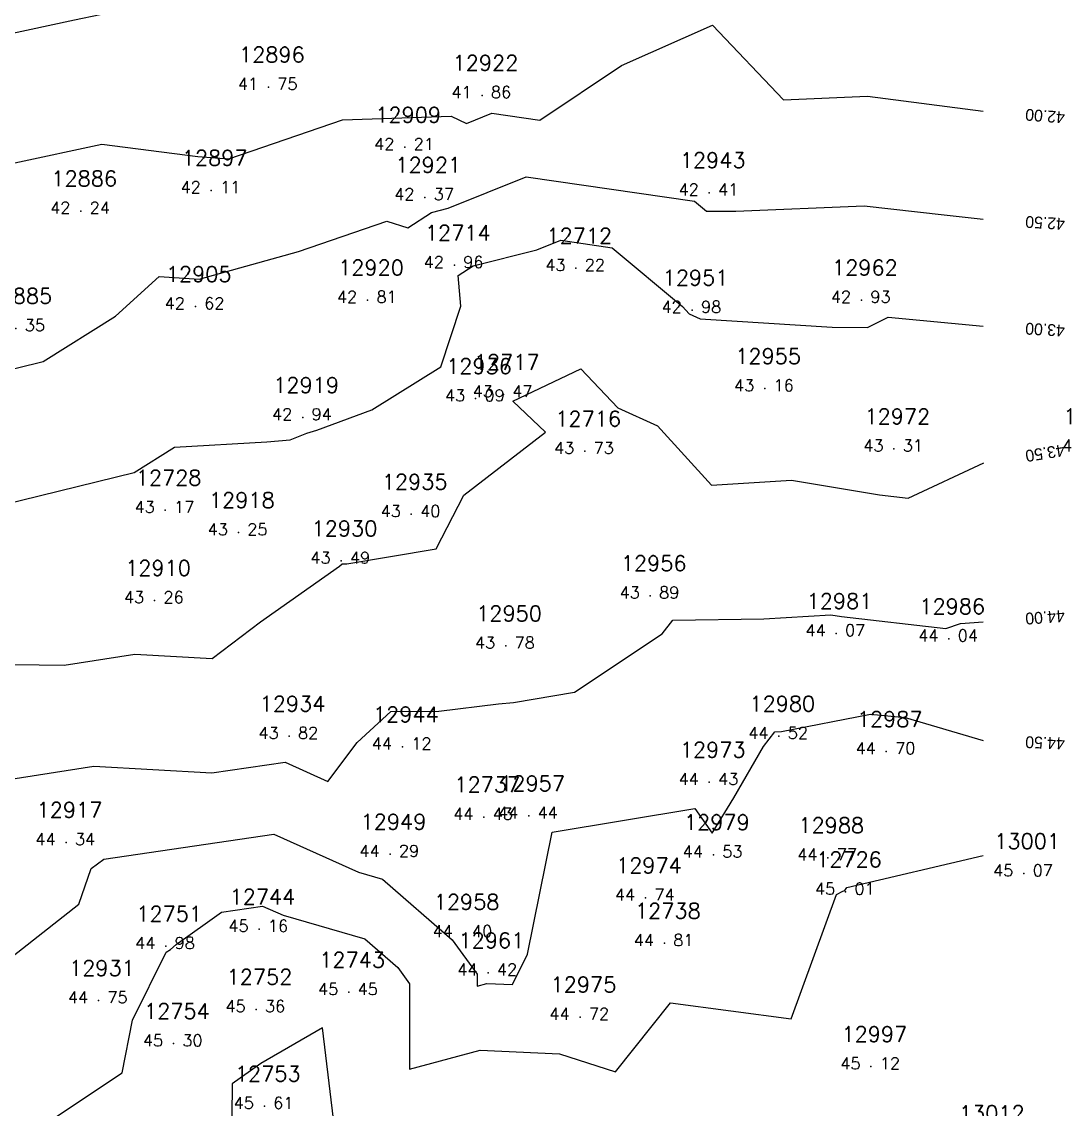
# Model space of a CAD drawing. Header units: millimetres. Extents: x 1412565 to 1412813, y 4931476 to 4931699.
# Drawn here: x 1412770.66 to 1412788.36, y 4931660.49 to 4931678.92 of the extents above; entities that cross this region are included whole.
import ezdxf
from ezdxf.enums import TextEntityAlignment as Align

# ---------------------------------------------------------------- set-up
doc = ezdxf.new("R2010")
doc.units = ezdxf.units.MM
for name, color, linetype in [('CIVIL', 50, 'Continuous'), ('CIVIL-DRAW', 80, 'Continuous'), ('CIVIL-NONAME', 130, 'Continuous'), ('CIVIL-TEXT', 240, 'Continuous'), ('CIVIL-Z', 50, 'Continuous'), ('Tcontours0', 7, 'Continuous'), ('Tcontours1', 7, 'Continuous'), ('Tcontours2', 7, 'Continuous')]:
    doc.layers.add(name, color=color, linetype=linetype)
doc.styles.add('CIVILCADMAIN', font='TXT.SHX')
doc.styles.add('MAVAT_HebTXT', font='hebtxt.shx')
doc.styles.get("Standard").update_dxf_attribs({"font": 'arial.ttf'})

# ---------------------------------------------------------------- blocks, each defined once
blk = doc.blocks.new('CIVIL-ZZ')
at = {"layer": 'CIVIL-DRAW'}
blk.add_point((0, 0), dxfattribs=at)
at = {"layer": 'CIVIL-NONAME'}
blk.add_attdef('NAME', text='', height=1.8, dxfattribs=at).set_placement((0, 2.1), align=Align.CENTER)
at = {"layer": 'CIVIL-TEXT', "flags": 8}
blk.add_attdef('TEXT', text='', height=2, dxfattribs=at).set_placement((0.2, -3.3), align=Align.CENTER)
at = {"layer": 'CIVIL-Z'}
blk.add_attdef('Z1', text='', height=1.6, dxfattribs=at).set_placement((-0.75, -0.225), align=Align.RIGHT)
blk.add_attdef('Z2', (0.75, -0.225), '', height=1.6, dxfattribs=at)

msp = doc.modelspace()

# ---------------------------------------------------------------- linework, layer by layer
at = {"layer": 'Tcontours0', "elevation": 45}
msp.add_lwpolyline([(1412771.129, 4931660.285), (1412772.362, 4931661.103), (1412772.537, 4931661.998), (1412773.108, 4931663.147), (1412773.181, 4931663.194), (1412773.276, 4931663.282), (1412774.042, 4931663.827), (1412774.741, 4931663.93), (1412775.088, 4931663.774), (1412776.472, 4931663.378), (1412777.031, 4931662.89), (1412777.231, 4931662.614), (1412777.232, 4931661.168), (1412778.429, 4931661.488), (1412779.774, 4931661.429), (1412780.719, 4931661.12), (1412781.655, 4931662.292), (1412783.695, 4931662.019), (1412784.467, 4931664.127), (1412784.573, 4931664.183), (1412784.608, 4931664.194), (1412784.642, 4931664.247), (1412786.952, 4931664.788)], dxfattribs=at)
at = {"layer": 'Tcontours1'}
for points, elevation in [([(1412770.542, 4931676.528), (1412772.013, 4931676.845), (1412773.642, 4931676.631), (1412774.166, 4931676.595), (1412776.095, 4931677.256), (1412777.936, 4931677.318), (1412778.194, 4931677.195), (1412778.624, 4931677.368), (1412779.44, 4931677.25), (1412780.822, 4931678.177), (1412782.363, 4931678.86), (1412783.568, 4931677.596), (1412784.989, 4931677.656), (1412786.953, 4931677.401)], 42), ([(1412769.682, 4931670.575), (1412772.565, 4931671.279), (1412773.248, 4931671.706), (1412774.812, 4931671.8), (1412775.209, 4931671.833), (1412775.491, 4931671.945), (1412775.66, 4931671.996), (1412776.592, 4931672.338), (1412777.762, 4931673.067), (1412778.101, 4931674.095), (1412778.055, 4931674.618), (1412778.307, 4931674.782), (1412779.387, 4931675.051), (1412779.793, 4931675.214), (1412780.664, 4931675.088), (1412781.856, 4931674.089), (1412781.971, 4931673.966), (1412782.157, 4931673.882), (1412784.391, 4931673.743), (1412784.991, 4931673.736), (1412785.34, 4931673.911), (1412786.952, 4931673.758)], 43), ([(1412770.182, 4931666.036), (1412771.882, 4931666.301), (1412773.882, 4931666.187), (1412775.121, 4931666.371), (1412775.845, 4931666.044), (1412776.342, 4931666.702), (1412776.912, 4931667.23), (1412777.728, 4931667.234), (1412778.735, 4931667.358), (1412778.99, 4931667.38), (1412780.028, 4931667.558), (1412781.514, 4931668.546), (1412781.691, 4931668.774), (1412783.235, 4931668.799), (1412784.367, 4931668.869), (1412784.55, 4931668.838), (1412786.319, 4931668.636), (1412786.565, 4931668.718), (1412786.953, 4931668.746)], 44)]:
    msp.add_lwpolyline(points, dxfattribs=dict(at, elevation=elevation))
at = {"layer": 'Tcontours2'}
for points, elevation in [([(1412768.212, 4931678.233), (1412771.55, 4931678.951), (1412772.421, 4931679.129), (1412772.618, 4931679.191), (1412773.274, 4931679.836), (1412773.518, 4931680.224), (1412774.12, 4931680.138), (1412775.121, 4931680.367), (1412776.043, 4931679.99), (1412777.427, 4931680.263), (1412778.285, 4931680.71), (1412780.149, 4931680.732), (1412781.038, 4931680.957), (1412781.515, 4931681.27), (1412782.072, 4931681.848), (1412782.831, 4931681.673), (1412783.348, 4931681.262), (1412785.104, 4931679.556), (1412786.956, 4931679.371)], 41.5), ([(1412770.147, 4931672.943), (1412771.023, 4931673.157), (1412772.249, 4931673.926), (1412772.987, 4931674.602), (1412773.664, 4931674.554), (1412775.346, 4931675.024), (1412776.846, 4931675.538), (1412777.203, 4931675.426), (1412777.6, 4931675.687), (1412777.882, 4931675.756), (1412779.208, 4931676.291), (1412782.059, 4931675.878), (1412782.264, 4931675.706), (1412782.757, 4931675.705), (1412784.936, 4931675.798), (1412786.288, 4931675.645), (1412786.952, 4931675.57)], 42.5), ([(1412769.253, 4931668.04), (1412771.377, 4931668.012), (1412772.577, 4931668.199), (1412773.887, 4931668.124), (1412774.707, 4931668.747), (1412776.043, 4931669.69), (1412776.087, 4931669.73), (1412776.166, 4931669.73), (1412777.681, 4931669.983), (1412778.151, 4931670.894), (1412779.535, 4931671.96), (1412778.979, 4931672.489), (1412780.132, 4931673.038), (1412780.758, 4931672.373), (1412781.431, 4931672.068), (1412782.346, 4931671.065), (1412783.702, 4931671.149), (1412785.195, 4931670.898), (1412785.682, 4931670.842), (1412786.963, 4931671.441)], 43.5), ([(1412768.944, 4931661.857), (1412771.625, 4931663.964), (1412771.833, 4931664.57), (1412772.048, 4931664.723), (1412774.931, 4931665.151), (1412776.364, 4931664.503), (1412776.773, 4931664.386), (1412777.955, 4931663.357), (1412778.377, 4931662.774), (1412778.377, 4931662.575), (1412778.542, 4931662.619), (1412778.976, 4931662.6), (1412779.228, 4931663.118), (1412779.646, 4931665.182), (1412782.066, 4931665.587), (1412782.359, 4931665.169), (1412782.724, 4931665.766), (1412783.228, 4931666.637), (1412783.421, 4931666.886), (1412783.533, 4931666.887), (1412785.04, 4931667.185), (1412785.631, 4931667.129), (1412786.951, 4931666.737)], 44.5), ([(1412774.214, 4931659.819), (1412775.998, 4931659.852), (1412775.753, 4931661.867), (1412774.708, 4931661.262), (1412774.224, 4931660.916), (1412774.214, 4931659.819)], 45.5)]:
    msp.add_lwpolyline(points, dxfattribs=dict(at, elevation=elevation))

# ---------------------------------------------------------------- block references
at = {"layer": 'CIVIL'}
ref = msp.add_blockref('CIVIL-ZZ', (1412774.84, 4931677.81, 41.75), dxfattribs=dict(at, xscale=0.2, yscale=0.2))
ref.add_attrib('Z2', '75', (1412774.99, 4931677.765), dxfattribs={"layer": 'CIVIL-Z', "height": 0.2, "style": 'CIVILCADMAIN'})
ref.add_attrib('Z1', '41', (1412774.32, 4931677.765), dxfattribs={"layer": 'CIVIL-Z', "height": 0.2, "style": 'CIVILCADMAIN'})
ref.add_attrib('NAME', '12896', (1412774.34, 4931678.23), dxfattribs={"layer": 'CIVIL-NONAME', "height": 0.26, "style": 'CIVILCADMAIN'})
ref = msp.add_blockref('CIVIL-ZZ', (1412778.46, 4931677.67, 41.86), dxfattribs=dict(at, xscale=0.2, yscale=0.2))
ref.add_attrib('Z2', '86', (1412778.61, 4931677.625), dxfattribs={"layer": 'CIVIL-Z', "height": 0.2, "style": 'CIVILCADMAIN'})
ref.add_attrib('Z1', '41', (1412777.94, 4931677.625), dxfattribs={"layer": 'CIVIL-Z', "height": 0.2, "style": 'CIVILCADMAIN'})
ref.add_attrib('NAME', '12922', (1412777.96, 4931678.09), dxfattribs={"layer": 'CIVIL-NONAME', "height": 0.26, "style": 'CIVILCADMAIN'})
ref = msp.add_blockref('CIVIL-ZZ', (1412777.15, 4931676.79, 42.21), dxfattribs=dict(at, xscale=0.2, yscale=0.2))
ref.add_attrib('Z2', '21', (1412777.3, 4931676.745), dxfattribs={"layer": 'CIVIL-Z', "height": 0.2, "style": 'CIVILCADMAIN'})
ref.add_attrib('Z1', '42', (1412776.63, 4931676.745), dxfattribs={"layer": 'CIVIL-Z', "height": 0.2, "style": 'CIVILCADMAIN'})
ref.add_attrib('NAME', '12909', (1412776.65, 4931677.21), dxfattribs={"layer": 'CIVIL-NONAME', "height": 0.26, "style": 'CIVILCADMAIN'})
ref = msp.add_blockref('CIVIL-ZZ', (1412773.87, 4931676.06, 42.11), dxfattribs=dict(at, xscale=0.2, yscale=0.2))
ref.add_attrib('Z2', '11', (1412774.02, 4931676.015), dxfattribs={"layer": 'CIVIL-Z', "height": 0.2, "style": 'CIVILCADMAIN'})
ref.add_attrib('Z1', '42', (1412773.35, 4931676.015), dxfattribs={"layer": 'CIVIL-Z', "height": 0.2, "style": 'CIVILCADMAIN'})
ref.add_attrib('NAME', '12897', (1412773.37, 4931676.48), dxfattribs={"layer": 'CIVIL-NONAME', "height": 0.26, "style": 'CIVILCADMAIN'})
ref = msp.add_blockref('CIVIL-ZZ', (1412782.31, 4931676.02, 42.41), dxfattribs=dict(at, xscale=0.2, yscale=0.2))
ref.add_attrib('Z2', '41', (1412782.46, 4931675.975), dxfattribs={"layer": 'CIVIL-Z', "height": 0.2, "style": 'CIVILCADMAIN'})
ref.add_attrib('Z1', '42', (1412781.79, 4931675.975), dxfattribs={"layer": 'CIVIL-Z', "height": 0.2, "style": 'CIVILCADMAIN'})
ref.add_attrib('NAME', '12943', (1412781.81, 4931676.44), dxfattribs={"layer": 'CIVIL-NONAME', "height": 0.26, "style": 'CIVILCADMAIN'})
ref = msp.add_blockref('CIVIL-ZZ', (1412777.49, 4931675.94, 42.37), dxfattribs=dict(at, xscale=0.2, yscale=0.2))
ref.add_attrib('Z2', '37', (1412777.64, 4931675.895), dxfattribs={"layer": 'CIVIL-Z', "height": 0.2, "style": 'CIVILCADMAIN'})
ref.add_attrib('Z1', '42', (1412776.97, 4931675.895), dxfattribs={"layer": 'CIVIL-Z', "height": 0.2, "style": 'CIVILCADMAIN'})
ref.add_attrib('NAME', '12921', (1412776.99, 4931676.36), dxfattribs={"layer": 'CIVIL-NONAME', "height": 0.26, "style": 'CIVILCADMAIN'})
ref = msp.add_blockref('CIVIL-ZZ', (1412771.66, 4931675.71, 42.24), dxfattribs=dict(at, xscale=0.2, yscale=0.2))
ref.add_attrib('Z2', '24', (1412771.81, 4931675.665), dxfattribs={"layer": 'CIVIL-Z', "height": 0.2, "style": 'CIVILCADMAIN'})
ref.add_attrib('Z1', '42', (1412771.14, 4931675.665), dxfattribs={"layer": 'CIVIL-Z', "height": 0.2, "style": 'CIVILCADMAIN'})
ref.add_attrib('NAME', '12886', (1412771.16, 4931676.13), dxfattribs={"layer": 'CIVIL-NONAME', "height": 0.26, "style": 'CIVILCADMAIN'})
ref = msp.add_blockref('CIVIL-ZZ', (1412777.99, 4931674.79, 42.96), dxfattribs=dict(at, xscale=0.2, yscale=0.2))
ref.add_attrib('Z2', '96', (1412778.14, 4931674.745), dxfattribs={"layer": 'CIVIL-Z', "height": 0.2, "style": 'CIVILCADMAIN'})
ref.add_attrib('Z1', '42', (1412777.47, 4931674.745), dxfattribs={"layer": 'CIVIL-Z', "height": 0.2, "style": 'CIVILCADMAIN'})
ref.add_attrib('NAME', '12714', (1412777.49, 4931675.21), dxfattribs={"layer": 'CIVIL-NONAME', "height": 0.26, "style": 'CIVILCADMAIN'})
ref = msp.add_blockref('CIVIL-ZZ', (1412780.05, 4931674.74, 43.22), dxfattribs=dict(at, xscale=0.2, yscale=0.2))
ref.add_attrib('Z2', '22', (1412780.2, 4931674.695), dxfattribs={"layer": 'CIVIL-Z', "height": 0.2, "style": 'CIVILCADMAIN'})
ref.add_attrib('Z1', '43', (1412779.53, 4931674.695), dxfattribs={"layer": 'CIVIL-Z', "height": 0.2, "style": 'CIVILCADMAIN'})
ref.add_attrib('NAME', '12712', (1412779.55, 4931675.16), dxfattribs={"layer": 'CIVIL-NONAME', "height": 0.26, "style": 'CIVILCADMAIN'})
ref = msp.add_blockref('CIVIL-ZZ', (1412776.52, 4931674.2, 42.81), dxfattribs=dict(at, xscale=0.2, yscale=0.2))
ref.add_attrib('Z2', '81', (1412776.67, 4931674.155), dxfattribs={"layer": 'CIVIL-Z', "height": 0.2, "style": 'CIVILCADMAIN'})
ref.add_attrib('Z1', '42', (1412776, 4931674.155), dxfattribs={"layer": 'CIVIL-Z', "height": 0.2, "style": 'CIVILCADMAIN'})
ref.add_attrib('NAME', '12920', (1412776.02, 4931674.62), dxfattribs={"layer": 'CIVIL-NONAME', "height": 0.26, "style": 'CIVILCADMAIN'})
ref = msp.add_blockref('CIVIL-ZZ', (1412784.89, 4931674.2, 42.93), dxfattribs=dict(at, xscale=0.2, yscale=0.2))
ref.add_attrib('Z2', '93', (1412785.04, 4931674.155), dxfattribs={"layer": 'CIVIL-Z', "height": 0.2, "style": 'CIVILCADMAIN'})
ref.add_attrib('Z1', '42', (1412784.37, 4931674.155), dxfattribs={"layer": 'CIVIL-Z', "height": 0.2, "style": 'CIVILCADMAIN'})
ref.add_attrib('NAME', '12962', (1412784.39, 4931674.62), dxfattribs={"layer": 'CIVIL-NONAME', "height": 0.26, "style": 'CIVILCADMAIN'})
ref = msp.add_blockref('CIVIL-ZZ', (1412773.6, 4931674.09, 42.62), dxfattribs=dict(at, xscale=0.2, yscale=0.2))
ref.add_attrib('Z2', '62', (1412773.75, 4931674.045), dxfattribs={"layer": 'CIVIL-Z', "height": 0.2, "style": 'CIVILCADMAIN'})
ref.add_attrib('Z1', '42', (1412773.08, 4931674.045), dxfattribs={"layer": 'CIVIL-Z', "height": 0.2, "style": 'CIVILCADMAIN'})
ref.add_attrib('NAME', '12905', (1412773.1, 4931674.51), dxfattribs={"layer": 'CIVIL-NONAME', "height": 0.26, "style": 'CIVILCADMAIN'})
ref = msp.add_blockref('CIVIL-ZZ', (1412782.02, 4931674.03, 42.98), dxfattribs=dict(at, xscale=0.2, yscale=0.2))
ref.add_attrib('Z2', '98', (1412782.17, 4931673.985), dxfattribs={"layer": 'CIVIL-Z', "height": 0.2, "style": 'CIVILCADMAIN'})
ref.add_attrib('Z1', '42', (1412781.5, 4931673.985), dxfattribs={"layer": 'CIVIL-Z', "height": 0.2, "style": 'CIVILCADMAIN'})
ref.add_attrib('NAME', '12951', (1412781.52, 4931674.45), dxfattribs={"layer": 'CIVIL-NONAME', "height": 0.26, "style": 'CIVILCADMAIN'})
ref = msp.add_blockref('CIVIL-ZZ', (1412770.56, 4931673.72, 42.35), dxfattribs=dict(at, xscale=0.2, yscale=0.2))
ref.add_attrib('Z2', '35', (1412770.71, 4931673.675), dxfattribs={"layer": 'CIVIL-Z', "height": 0.2, "style": 'CIVILCADMAIN'})
ref.add_attrib('Z1', '42', (1412770.04, 4931673.675), dxfattribs={"layer": 'CIVIL-Z', "height": 0.2, "style": 'CIVILCADMAIN'})
ref.add_attrib('NAME', '12885', (1412770.06, 4931674.14), dxfattribs={"layer": 'CIVIL-NONAME', "height": 0.26, "style": 'CIVILCADMAIN'})
ref = msp.add_blockref('CIVIL-ZZ', (1412783.25, 4931672.7, 43.16), dxfattribs=dict(at, xscale=0.2, yscale=0.2))
ref.add_attrib('Z2', '16', (1412783.4, 4931672.655), dxfattribs={"layer": 'CIVIL-Z', "height": 0.2, "style": 'CIVILCADMAIN'})
ref.add_attrib('Z1', '43', (1412782.73, 4931672.655), dxfattribs={"layer": 'CIVIL-Z', "height": 0.2, "style": 'CIVILCADMAIN'})
ref.add_attrib('NAME', '12955', (1412782.75, 4931673.12), dxfattribs={"layer": 'CIVIL-NONAME', "height": 0.26, "style": 'CIVILCADMAIN'})
ref = msp.add_blockref('CIVIL-ZZ', (1412778.35, 4931672.53, 43.09), dxfattribs=dict(at, xscale=0.2, yscale=0.2))
ref.add_attrib('Z2', '09', (1412778.5, 4931672.485), dxfattribs={"layer": 'CIVIL-Z', "height": 0.2, "style": 'CIVILCADMAIN'})
ref.add_attrib('Z1', '43', (1412777.83, 4931672.485), dxfattribs={"layer": 'CIVIL-Z', "height": 0.2, "style": 'CIVILCADMAIN'})
ref.add_attrib('NAME', '12936', (1412777.85, 4931672.95), dxfattribs={"layer": 'CIVIL-NONAME', "height": 0.26, "style": 'CIVILCADMAIN'})
ref = msp.add_blockref('CIVIL-ZZ', (1412778.82, 4931672.6, 43.47), dxfattribs=dict(at, xscale=0.2, yscale=0.2))
ref.add_attrib('Z2', '47', (1412778.97, 4931672.555), dxfattribs={"layer": 'CIVIL-Z', "height": 0.2, "style": 'CIVILCADMAIN'})
ref.add_attrib('Z1', '43', (1412778.3, 4931672.555), dxfattribs={"layer": 'CIVIL-Z', "height": 0.2, "style": 'CIVILCADMAIN'})
ref.add_attrib('NAME', '12717', (1412778.32, 4931673.02), dxfattribs={"layer": 'CIVIL-NONAME', "height": 0.26, "style": 'CIVILCADMAIN'})
ref = msp.add_blockref('CIVIL-ZZ', (1412775.42, 4931672.21, 42.94), dxfattribs=dict(at, xscale=0.2, yscale=0.2))
ref.add_attrib('Z2', '94', (1412775.57, 4931672.165), dxfattribs={"layer": 'CIVIL-Z', "height": 0.2, "style": 'CIVILCADMAIN'})
ref.add_attrib('Z1', '42', (1412774.9, 4931672.165), dxfattribs={"layer": 'CIVIL-Z', "height": 0.2, "style": 'CIVILCADMAIN'})
ref.add_attrib('NAME', '12919', (1412774.92, 4931672.63), dxfattribs={"layer": 'CIVIL-NONAME', "height": 0.26, "style": 'CIVILCADMAIN'})
ref = msp.add_blockref('CIVIL-ZZ', (1412780.2, 4931671.64, 43.73), dxfattribs=dict(at, xscale=0.2, yscale=0.2))
ref.add_attrib('Z2', '73', (1412780.35, 4931671.595), dxfattribs={"layer": 'CIVIL-Z', "height": 0.2, "style": 'CIVILCADMAIN'})
ref.add_attrib('Z1', '43', (1412779.68, 4931671.595), dxfattribs={"layer": 'CIVIL-Z', "height": 0.2, "style": 'CIVILCADMAIN'})
ref.add_attrib('NAME', '12716', (1412779.7, 4931672.06), dxfattribs={"layer": 'CIVIL-NONAME', "height": 0.26, "style": 'CIVILCADMAIN'})
ref = msp.add_blockref('CIVIL-ZZ', (1412785.44, 4931671.68, 43.31), dxfattribs=dict(at, xscale=0.2, yscale=0.2))
ref.add_attrib('Z2', '31', (1412785.59, 4931671.635), dxfattribs={"layer": 'CIVIL-Z', "height": 0.2, "style": 'CIVILCADMAIN'})
ref.add_attrib('Z1', '43', (1412784.92, 4931671.635), dxfattribs={"layer": 'CIVIL-Z', "height": 0.2, "style": 'CIVILCADMAIN'})
ref.add_attrib('NAME', '12972', (1412784.94, 4931672.1), dxfattribs={"layer": 'CIVIL-NONAME', "height": 0.26, "style": 'CIVILCADMAIN'})
ref = msp.add_blockref('CIVIL-ZZ', (1412788.81, 4931671.68, 43.54), dxfattribs=dict(at, xscale=0.2, yscale=0.2))
ref.add_attrib('Z2', '54', (1412788.96, 4931671.635), dxfattribs={"layer": 'CIVIL-Z', "height": 0.2, "style": 'CIVILCADMAIN'})
ref.add_attrib('Z1', '43', (1412788.29, 4931671.635), dxfattribs={"layer": 'CIVIL-Z', "height": 0.2, "style": 'CIVILCADMAIN'})
ref.add_attrib('NAME', '12705', (1412788.31, 4931672.1), dxfattribs={"layer": 'CIVIL-NONAME', "height": 0.26, "style": 'CIVILCADMAIN'})
ref = msp.add_blockref('CIVIL-ZZ', (1412773.09, 4931670.64, 43.17), dxfattribs=dict(at, xscale=0.2, yscale=0.2))
ref.add_attrib('Z2', '17', (1412773.24, 4931670.595), dxfattribs={"layer": 'CIVIL-Z', "height": 0.2, "style": 'CIVILCADMAIN'})
ref.add_attrib('Z1', '43', (1412772.57, 4931670.595), dxfattribs={"layer": 'CIVIL-Z', "height": 0.2, "style": 'CIVILCADMAIN'})
ref.add_attrib('NAME', '12728', (1412772.59, 4931671.06), dxfattribs={"layer": 'CIVIL-NONAME', "height": 0.26, "style": 'CIVILCADMAIN'})
ref = msp.add_blockref('CIVIL-ZZ', (1412777.26, 4931670.57, 43.4), dxfattribs=dict(at, xscale=0.2, yscale=0.2))
ref.add_attrib('Z2', '40', (1412777.41, 4931670.525), dxfattribs={"layer": 'CIVIL-Z', "height": 0.2, "style": 'CIVILCADMAIN'})
ref.add_attrib('Z1', '43', (1412776.74, 4931670.525), dxfattribs={"layer": 'CIVIL-Z', "height": 0.2, "style": 'CIVILCADMAIN'})
ref.add_attrib('NAME', '12935', (1412776.76, 4931670.99), dxfattribs={"layer": 'CIVIL-NONAME', "height": 0.26, "style": 'CIVILCADMAIN'})
ref = msp.add_blockref('CIVIL-ZZ', (1412774.33, 4931670.26, 43.25), dxfattribs=dict(at, xscale=0.2, yscale=0.2))
ref.add_attrib('Z2', '25', (1412774.48, 4931670.215), dxfattribs={"layer": 'CIVIL-Z', "height": 0.2, "style": 'CIVILCADMAIN'})
ref.add_attrib('Z1', '43', (1412773.81, 4931670.215), dxfattribs={"layer": 'CIVIL-Z', "height": 0.2, "style": 'CIVILCADMAIN'})
ref.add_attrib('NAME', '12918', (1412773.83, 4931670.68), dxfattribs={"layer": 'CIVIL-NONAME', "height": 0.26, "style": 'CIVILCADMAIN'})
ref = msp.add_blockref('CIVIL-ZZ', (1412776.07, 4931669.78, 43.49), dxfattribs=dict(at, xscale=0.2, yscale=0.2))
ref.add_attrib('Z2', '49', (1412776.22, 4931669.735), dxfattribs={"layer": 'CIVIL-Z', "height": 0.2, "style": 'CIVILCADMAIN'})
ref.add_attrib('Z1', '43', (1412775.55, 4931669.735), dxfattribs={"layer": 'CIVIL-Z', "height": 0.2, "style": 'CIVILCADMAIN'})
ref.add_attrib('NAME', '12930', (1412775.57, 4931670.2), dxfattribs={"layer": 'CIVIL-NONAME', "height": 0.26, "style": 'CIVILCADMAIN'})
ref = msp.add_blockref('CIVIL-ZZ', (1412781.31, 4931669.19, 43.89), dxfattribs=dict(at, xscale=0.2, yscale=0.2))
ref.add_attrib('Z2', '89', (1412781.46, 4931669.145), dxfattribs={"layer": 'CIVIL-Z', "height": 0.2, "style": 'CIVILCADMAIN'})
ref.add_attrib('Z1', '43', (1412780.79, 4931669.145), dxfattribs={"layer": 'CIVIL-Z', "height": 0.2, "style": 'CIVILCADMAIN'})
ref.add_attrib('NAME', '12956', (1412780.81, 4931669.61), dxfattribs={"layer": 'CIVIL-NONAME', "height": 0.26, "style": 'CIVILCADMAIN'})
ref = msp.add_blockref('CIVIL-ZZ', (1412772.91, 4931669.11, 43.26), dxfattribs=dict(at, xscale=0.2, yscale=0.2))
ref.add_attrib('Z2', '26', (1412773.06, 4931669.065), dxfattribs={"layer": 'CIVIL-Z', "height": 0.2, "style": 'CIVILCADMAIN'})
ref.add_attrib('Z1', '43', (1412772.39, 4931669.065), dxfattribs={"layer": 'CIVIL-Z', "height": 0.2, "style": 'CIVILCADMAIN'})
ref.add_attrib('NAME', '12910', (1412772.41, 4931669.53), dxfattribs={"layer": 'CIVIL-NONAME', "height": 0.26, "style": 'CIVILCADMAIN'})
ref = msp.add_blockref('CIVIL-ZZ', (1412784.46, 4931668.55, 44.07), dxfattribs=dict(at, xscale=0.2, yscale=0.2))
ref.add_attrib('Z2', '07', (1412784.61, 4931668.505), dxfattribs={"layer": 'CIVIL-Z', "height": 0.2, "style": 'CIVILCADMAIN'})
ref.add_attrib('Z1', '44', (1412783.94, 4931668.505), dxfattribs={"layer": 'CIVIL-Z', "height": 0.2, "style": 'CIVILCADMAIN'})
ref.add_attrib('NAME', '12981', (1412783.96, 4931668.97), dxfattribs={"layer": 'CIVIL-NONAME', "height": 0.26, "style": 'CIVILCADMAIN'})
ref = msp.add_blockref('CIVIL-ZZ', (1412786.37, 4931668.46, 44.04), dxfattribs=dict(at, xscale=0.2, yscale=0.2))
ref.add_attrib('Z2', '04', (1412786.52, 4931668.415), dxfattribs={"layer": 'CIVIL-Z', "height": 0.2, "style": 'CIVILCADMAIN'})
ref.add_attrib('Z1', '44', (1412785.85, 4931668.415), dxfattribs={"layer": 'CIVIL-Z', "height": 0.2, "style": 'CIVILCADMAIN'})
ref.add_attrib('NAME', '12986', (1412785.87, 4931668.88), dxfattribs={"layer": 'CIVIL-NONAME', "height": 0.26, "style": 'CIVILCADMAIN'})
ref = msp.add_blockref('CIVIL-ZZ', (1412778.86, 4931668.34, 43.78), dxfattribs=dict(at, xscale=0.2, yscale=0.2))
ref.add_attrib('Z2', '78', (1412779.01, 4931668.295), dxfattribs={"layer": 'CIVIL-Z', "height": 0.2, "style": 'CIVILCADMAIN'})
ref.add_attrib('Z1', '43', (1412778.34, 4931668.295), dxfattribs={"layer": 'CIVIL-Z', "height": 0.2, "style": 'CIVILCADMAIN'})
ref.add_attrib('NAME', '12950', (1412778.36, 4931668.76), dxfattribs={"layer": 'CIVIL-NONAME', "height": 0.26, "style": 'CIVILCADMAIN'})
ref = msp.add_blockref('CIVIL-ZZ', (1412775.19, 4931666.81, 43.82), dxfattribs=dict(at, xscale=0.2, yscale=0.2))
ref.add_attrib('Z2', '82', (1412775.34, 4931666.765), dxfattribs={"layer": 'CIVIL-Z', "height": 0.2, "style": 'CIVILCADMAIN'})
ref.add_attrib('Z1', '43', (1412774.67, 4931666.765), dxfattribs={"layer": 'CIVIL-Z', "height": 0.2, "style": 'CIVILCADMAIN'})
ref.add_attrib('NAME', '12934', (1412774.69, 4931667.23), dxfattribs={"layer": 'CIVIL-NONAME', "height": 0.26, "style": 'CIVILCADMAIN'})
ref = msp.add_blockref('CIVIL-ZZ', (1412783.49, 4931666.81, 44.52), dxfattribs=dict(at, xscale=0.2, yscale=0.2))
ref.add_attrib('Z2', '52', (1412783.64, 4931666.765), dxfattribs={"layer": 'CIVIL-Z', "height": 0.2, "style": 'CIVILCADMAIN'})
ref.add_attrib('Z1', '44', (1412782.97, 4931666.765), dxfattribs={"layer": 'CIVIL-Z', "height": 0.2, "style": 'CIVILCADMAIN'})
ref.add_attrib('NAME', '12980', (1412782.99, 4931667.23), dxfattribs={"layer": 'CIVIL-NONAME', "height": 0.26, "style": 'CIVILCADMAIN'})
ref = msp.add_blockref('CIVIL-ZZ', (1412777.11, 4931666.63, 44.12), dxfattribs=dict(at, xscale=0.2, yscale=0.2))
ref.add_attrib('Z2', '12', (1412777.26, 4931666.585), dxfattribs={"layer": 'CIVIL-Z', "height": 0.2, "style": 'CIVILCADMAIN'})
ref.add_attrib('Z1', '44', (1412776.59, 4931666.585), dxfattribs={"layer": 'CIVIL-Z', "height": 0.2, "style": 'CIVILCADMAIN'})
ref.add_attrib('NAME', '12944', (1412776.61, 4931667.05), dxfattribs={"layer": 'CIVIL-NONAME', "height": 0.26, "style": 'CIVILCADMAIN'})
ref = msp.add_blockref('CIVIL-ZZ', (1412785.31, 4931666.55, 44.7), dxfattribs=dict(at, xscale=0.2, yscale=0.2))
ref.add_attrib('Z2', '70', (1412785.46, 4931666.505), dxfattribs={"layer": 'CIVIL-Z', "height": 0.2, "style": 'CIVILCADMAIN'})
ref.add_attrib('Z1', '44', (1412784.79, 4931666.505), dxfattribs={"layer": 'CIVIL-Z', "height": 0.2, "style": 'CIVILCADMAIN'})
ref.add_attrib('NAME', '12987', (1412784.81, 4931666.97), dxfattribs={"layer": 'CIVIL-NONAME', "height": 0.26, "style": 'CIVILCADMAIN'})
ref = msp.add_blockref('CIVIL-ZZ', (1412782.31, 4931666.03, 44.43), dxfattribs=dict(at, xscale=0.2, yscale=0.2))
ref.add_attrib('Z2', '43', (1412782.46, 4931665.985), dxfattribs={"layer": 'CIVIL-Z', "height": 0.2, "style": 'CIVILCADMAIN'})
ref.add_attrib('Z1', '44', (1412781.79, 4931665.985), dxfattribs={"layer": 'CIVIL-Z', "height": 0.2, "style": 'CIVILCADMAIN'})
ref.add_attrib('NAME', '12973', (1412781.81, 4931666.45), dxfattribs={"layer": 'CIVIL-NONAME', "height": 0.26, "style": 'CIVILCADMAIN'})
ref = msp.add_blockref('CIVIL-ZZ', (1412778.49, 4931665.44, 44.43), dxfattribs=dict(at, xscale=0.2, yscale=0.2))
ref.add_attrib('Z2', '43', (1412778.64, 4931665.395), dxfattribs={"layer": 'CIVIL-Z', "height": 0.2, "style": 'CIVILCADMAIN'})
ref.add_attrib('Z1', '44', (1412777.97, 4931665.395), dxfattribs={"layer": 'CIVIL-Z', "height": 0.2, "style": 'CIVILCADMAIN'})
ref.add_attrib('NAME', '12737', (1412777.99, 4931665.86), dxfattribs={"layer": 'CIVIL-NONAME', "height": 0.26, "style": 'CIVILCADMAIN'})
ref = msp.add_blockref('CIVIL-ZZ', (1412779.25, 4931665.46, 44.44), dxfattribs=dict(at, xscale=0.2, yscale=0.2))
ref.add_attrib('Z2', '44', (1412779.4, 4931665.415), dxfattribs={"layer": 'CIVIL-Z', "height": 0.2, "style": 'CIVILCADMAIN'})
ref.add_attrib('Z1', '44', (1412778.73, 4931665.415), dxfattribs={"layer": 'CIVIL-Z', "height": 0.2, "style": 'CIVILCADMAIN'})
ref.add_attrib('NAME', '12957', (1412778.75, 4931665.88), dxfattribs={"layer": 'CIVIL-NONAME', "height": 0.26, "style": 'CIVILCADMAIN'})
ref = msp.add_blockref('CIVIL-ZZ', (1412771.41, 4931665.01, 44.34), dxfattribs=dict(at, xscale=0.2, yscale=0.2))
ref.add_attrib('Z2', '34', (1412771.56, 4931664.965), dxfattribs={"layer": 'CIVIL-Z', "height": 0.2, "style": 'CIVILCADMAIN'})
ref.add_attrib('Z1', '44', (1412770.89, 4931664.965), dxfattribs={"layer": 'CIVIL-Z', "height": 0.2, "style": 'CIVILCADMAIN'})
ref.add_attrib('NAME', '12917', (1412770.91, 4931665.43), dxfattribs={"layer": 'CIVIL-NONAME', "height": 0.26, "style": 'CIVILCADMAIN'})
ref = msp.add_blockref('CIVIL-ZZ', (1412776.9, 4931664.81, 44.29), dxfattribs=dict(at, xscale=0.2, yscale=0.2))
ref.add_attrib('Z2', '29', (1412777.05, 4931664.765), dxfattribs={"layer": 'CIVIL-Z', "height": 0.2, "style": 'CIVILCADMAIN'})
ref.add_attrib('Z1', '44', (1412776.38, 4931664.765), dxfattribs={"layer": 'CIVIL-Z', "height": 0.2, "style": 'CIVILCADMAIN'})
ref.add_attrib('NAME', '12949', (1412776.4, 4931665.23), dxfattribs={"layer": 'CIVIL-NONAME', "height": 0.26, "style": 'CIVILCADMAIN'})
ref = msp.add_blockref('CIVIL-ZZ', (1412782.38, 4931664.8, 44.53), dxfattribs=dict(at, xscale=0.2, yscale=0.2))
ref.add_attrib('Z2', '53', (1412782.53, 4931664.755), dxfattribs={"layer": 'CIVIL-Z', "height": 0.2, "style": 'CIVILCADMAIN'})
ref.add_attrib('Z1', '44', (1412781.86, 4931664.755), dxfattribs={"layer": 'CIVIL-Z', "height": 0.2, "style": 'CIVILCADMAIN'})
ref.add_attrib('NAME', '12979', (1412781.88, 4931665.22), dxfattribs={"layer": 'CIVIL-NONAME', "height": 0.26, "style": 'CIVILCADMAIN'})
ref = msp.add_blockref('CIVIL-ZZ', (1412784.32, 4931664.75, 44.77), dxfattribs=dict(at, xscale=0.2, yscale=0.2))
ref.add_attrib('Z2', '77', (1412784.47, 4931664.705), dxfattribs={"layer": 'CIVIL-Z', "height": 0.2, "style": 'CIVILCADMAIN'})
ref.add_attrib('Z1', '44', (1412783.8, 4931664.705), dxfattribs={"layer": 'CIVIL-Z', "height": 0.2, "style": 'CIVILCADMAIN'})
ref.add_attrib('NAME', '12988', (1412783.82, 4931665.17), dxfattribs={"layer": 'CIVIL-NONAME', "height": 0.26, "style": 'CIVILCADMAIN'})
ref = msp.add_blockref('CIVIL-ZZ', (1412787.64, 4931664.48, 45.07), dxfattribs=dict(at, xscale=0.2, yscale=0.2))
ref.add_attrib('Z2', '07', (1412787.79, 4931664.435), dxfattribs={"layer": 'CIVIL-Z', "height": 0.2, "style": 'CIVILCADMAIN'})
ref.add_attrib('Z1', '45', (1412787.12, 4931664.435), dxfattribs={"layer": 'CIVIL-Z', "height": 0.2, "style": 'CIVILCADMAIN'})
ref.add_attrib('NAME', '13001', (1412787.14, 4931664.9), dxfattribs={"layer": 'CIVIL-NONAME', "height": 0.26, "style": 'CIVILCADMAIN'})
ref = msp.add_blockref('CIVIL-ZZ', (1412781.23, 4931664.07, 44.74), dxfattribs=dict(at, xscale=0.2, yscale=0.2))
ref.add_attrib('Z2', '74', (1412781.38, 4931664.025), dxfattribs={"layer": 'CIVIL-Z', "height": 0.2, "style": 'CIVILCADMAIN'})
ref.add_attrib('Z1', '44', (1412780.71, 4931664.025), dxfattribs={"layer": 'CIVIL-Z', "height": 0.2, "style": 'CIVILCADMAIN'})
ref.add_attrib('NAME', '12974', (1412780.73, 4931664.49), dxfattribs={"layer": 'CIVIL-NONAME', "height": 0.26, "style": 'CIVILCADMAIN'})
ref = msp.add_blockref('CIVIL-ZZ', (1412784.62, 4931664.17, 45.01), dxfattribs=dict(at, xscale=0.2, yscale=0.2))
ref.add_attrib('Z2', '01', (1412784.77, 4931664.125), dxfattribs={"layer": 'CIVIL-Z', "height": 0.2, "style": 'CIVILCADMAIN'})
ref.add_attrib('Z1', '45', (1412784.1, 4931664.125), dxfattribs={"layer": 'CIVIL-Z', "height": 0.2, "style": 'CIVILCADMAIN'})
ref.add_attrib('NAME', '12726', (1412784.12, 4931664.59), dxfattribs={"layer": 'CIVIL-NONAME', "height": 0.26, "style": 'CIVILCADMAIN'})
ref = msp.add_blockref('CIVIL-ZZ', (1412774.68, 4931663.54, 45.16), dxfattribs=dict(at, xscale=0.2, yscale=0.2))
ref.add_attrib('Z2', '16', (1412774.83, 4931663.495), dxfattribs={"layer": 'CIVIL-Z', "height": 0.2, "style": 'CIVILCADMAIN'})
ref.add_attrib('Z1', '45', (1412774.16, 4931663.495), dxfattribs={"layer": 'CIVIL-Z', "height": 0.2, "style": 'CIVILCADMAIN'})
ref.add_attrib('NAME', '12744', (1412774.18, 4931663.96), dxfattribs={"layer": 'CIVIL-NONAME', "height": 0.26, "style": 'CIVILCADMAIN'})
ref = msp.add_blockref('CIVIL-ZZ', (1412778.14, 4931663.45, 44.4), dxfattribs=dict(at, xscale=0.2, yscale=0.2))
ref.add_attrib('Z2', '40', (1412778.29, 4931663.405), dxfattribs={"layer": 'CIVIL-Z', "height": 0.2, "style": 'CIVILCADMAIN'})
ref.add_attrib('Z1', '44', (1412777.62, 4931663.405), dxfattribs={"layer": 'CIVIL-Z', "height": 0.2, "style": 'CIVILCADMAIN'})
ref.add_attrib('NAME', '12958', (1412777.64, 4931663.87), dxfattribs={"layer": 'CIVIL-NONAME', "height": 0.26, "style": 'CIVILCADMAIN'})
ref = msp.add_blockref('CIVIL-ZZ', (1412781.55, 4931663.3, 44.81), dxfattribs=dict(at, xscale=0.2, yscale=0.2))
ref.add_attrib('Z2', '81', (1412781.7, 4931663.255), dxfattribs={"layer": 'CIVIL-Z', "height": 0.2, "style": 'CIVILCADMAIN'})
ref.add_attrib('Z1', '44', (1412781.03, 4931663.255), dxfattribs={"layer": 'CIVIL-Z', "height": 0.2, "style": 'CIVILCADMAIN'})
ref.add_attrib('NAME', '12738', (1412781.05, 4931663.72), dxfattribs={"layer": 'CIVIL-NONAME', "height": 0.26, "style": 'CIVILCADMAIN'})
ref = msp.add_blockref('CIVIL-ZZ', (1412773.1, 4931663.25, 44.98), dxfattribs=dict(at, xscale=0.2, yscale=0.2))
ref.add_attrib('Z2', '98', (1412773.25, 4931663.205), dxfattribs={"layer": 'CIVIL-Z', "height": 0.2, "style": 'CIVILCADMAIN'})
ref.add_attrib('Z1', '44', (1412772.58, 4931663.205), dxfattribs={"layer": 'CIVIL-Z', "height": 0.2, "style": 'CIVILCADMAIN'})
ref.add_attrib('NAME', '12751', (1412772.6, 4931663.67), dxfattribs={"layer": 'CIVIL-NONAME', "height": 0.26, "style": 'CIVILCADMAIN'})
ref = msp.add_blockref('CIVIL-ZZ', (1412778.56, 4931662.8, 44.42), dxfattribs=dict(at, xscale=0.2, yscale=0.2))
ref.add_attrib('Z2', '42', (1412778.71, 4931662.755), dxfattribs={"layer": 'CIVIL-Z', "height": 0.2, "style": 'CIVILCADMAIN'})
ref.add_attrib('Z1', '44', (1412778.04, 4931662.755), dxfattribs={"layer": 'CIVIL-Z', "height": 0.2, "style": 'CIVILCADMAIN'})
ref.add_attrib('NAME', '12961', (1412778.06, 4931663.22), dxfattribs={"layer": 'CIVIL-NONAME', "height": 0.26, "style": 'CIVILCADMAIN'})
ref = msp.add_blockref('CIVIL-ZZ', (1412776.2, 4931662.47, 45.45), dxfattribs=dict(at, xscale=0.2, yscale=0.2))
ref.add_attrib('Z2', '45', (1412776.35, 4931662.425), dxfattribs={"layer": 'CIVIL-Z', "height": 0.2, "style": 'CIVILCADMAIN'})
ref.add_attrib('Z1', '45', (1412775.68, 4931662.425), dxfattribs={"layer": 'CIVIL-Z', "height": 0.2, "style": 'CIVILCADMAIN'})
ref.add_attrib('NAME', '12743', (1412775.7, 4931662.89), dxfattribs={"layer": 'CIVIL-NONAME', "height": 0.26, "style": 'CIVILCADMAIN'})
ref = msp.add_blockref('CIVIL-ZZ', (1412771.96, 4931662.33, 44.75), dxfattribs=dict(at, xscale=0.2, yscale=0.2))
ref.add_attrib('Z2', '75', (1412772.11, 4931662.285), dxfattribs={"layer": 'CIVIL-Z', "height": 0.2, "style": 'CIVILCADMAIN'})
ref.add_attrib('Z1', '44', (1412771.44, 4931662.285), dxfattribs={"layer": 'CIVIL-Z', "height": 0.2, "style": 'CIVILCADMAIN'})
ref.add_attrib('NAME', '12931', (1412771.46, 4931662.75), dxfattribs={"layer": 'CIVIL-NONAME', "height": 0.26, "style": 'CIVILCADMAIN'})
ref = msp.add_blockref('CIVIL-ZZ', (1412774.63, 4931662.18, 45.36), dxfattribs=dict(at, xscale=0.2, yscale=0.2))
ref.add_attrib('Z2', '36', (1412774.78, 4931662.135), dxfattribs={"layer": 'CIVIL-Z', "height": 0.2, "style": 'CIVILCADMAIN'})
ref.add_attrib('Z1', '45', (1412774.11, 4931662.135), dxfattribs={"layer": 'CIVIL-Z', "height": 0.2, "style": 'CIVILCADMAIN'})
ref.add_attrib('NAME', '12752', (1412774.13, 4931662.6), dxfattribs={"layer": 'CIVIL-NONAME', "height": 0.26, "style": 'CIVILCADMAIN'})
ref = msp.add_blockref('CIVIL-ZZ', (1412780.12, 4931662.05, 44.72), dxfattribs=dict(at, xscale=0.2, yscale=0.2))
ref.add_attrib('Z2', '72', (1412780.27, 4931662.005), dxfattribs={"layer": 'CIVIL-Z', "height": 0.2, "style": 'CIVILCADMAIN'})
ref.add_attrib('Z1', '44', (1412779.6, 4931662.005), dxfattribs={"layer": 'CIVIL-Z', "height": 0.2, "style": 'CIVILCADMAIN'})
ref.add_attrib('NAME', '12975', (1412779.62, 4931662.47), dxfattribs={"layer": 'CIVIL-NONAME', "height": 0.26, "style": 'CIVILCADMAIN'})
ref = msp.add_blockref('CIVIL-ZZ', (1412773.23, 4931661.6, 45.3), dxfattribs=dict(at, xscale=0.2, yscale=0.2))
ref.add_attrib('Z2', '30', (1412773.38, 4931661.555), dxfattribs={"layer": 'CIVIL-Z', "height": 0.2, "style": 'CIVILCADMAIN'})
ref.add_attrib('Z1', '45', (1412772.71, 4931661.555), dxfattribs={"layer": 'CIVIL-Z', "height": 0.2, "style": 'CIVILCADMAIN'})
ref.add_attrib('NAME', '12754', (1412772.73, 4931662.02), dxfattribs={"layer": 'CIVIL-NONAME', "height": 0.26, "style": 'CIVILCADMAIN'})
ref = msp.add_blockref('CIVIL-ZZ', (1412785.05, 4931661.21, 45.12), dxfattribs=dict(at, xscale=0.2, yscale=0.2))
ref.add_attrib('Z2', '12', (1412785.2, 4931661.165), dxfattribs={"layer": 'CIVIL-Z', "height": 0.2, "style": 'CIVILCADMAIN'})
ref.add_attrib('Z1', '45', (1412784.53, 4931661.165), dxfattribs={"layer": 'CIVIL-Z', "height": 0.2, "style": 'CIVILCADMAIN'})
ref.add_attrib('NAME', '12997', (1412784.55, 4931661.63), dxfattribs={"layer": 'CIVIL-NONAME', "height": 0.26, "style": 'CIVILCADMAIN'})
ref = msp.add_blockref('CIVIL-ZZ', (1412774.77, 4931660.54, 45.61), dxfattribs=dict(at, xscale=0.2, yscale=0.2))
ref.add_attrib('Z2', '61', (1412774.92, 4931660.495), dxfattribs={"layer": 'CIVIL-Z', "height": 0.2, "style": 'CIVILCADMAIN'})
ref.add_attrib('Z1', '45', (1412774.25, 4931660.495), dxfattribs={"layer": 'CIVIL-Z', "height": 0.2, "style": 'CIVILCADMAIN'})
ref.add_attrib('NAME', '12753', (1412774.27, 4931660.96), dxfattribs={"layer": 'CIVIL-NONAME', "height": 0.26, "style": 'CIVILCADMAIN'})
ref = msp.add_blockref('CIVIL-ZZ', (1412787.04, 4931659.87, 45.44), dxfattribs=dict(at, xscale=0.2, yscale=0.2))
ref.add_attrib('Z2', '44', (1412787.19, 4931659.825), dxfattribs={"layer": 'CIVIL-Z', "height": 0.2, "style": 'CIVILCADMAIN'})
ref.add_attrib('Z1', '45', (1412786.52, 4931659.825), dxfattribs={"layer": 'CIVIL-Z', "height": 0.2, "style": 'CIVILCADMAIN'})
ref.add_attrib('NAME', '13012', (1412786.54, 4931660.29), dxfattribs={"layer": 'CIVIL-NONAME', "height": 0.26, "style": 'CIVILCADMAIN'})

# ---------------------------------------------------------------- texts
at = {"layer": 'Tcontours1', "style": 'MAVAT_HebTXT'}
for s, rotation, p in [('42.00', 175.4426, (1412788, 4931677.318, 42)), ('43.00', 176.7424, (1412788, 4931673.699, 43)), ('44.00', 184.2537, (1412788, 4931668.824, 44))]:
    msp.add_text(s, height=0.2, rotation=rotation, dxfattribs=at).set_placement(p, align=Align.MIDDLE_CENTER)
at = {"layer": 'Tcontours2', "style": 'MAVAT_HebTXT'}
for s, rotation, p in [('42.50', 176.6036, (1412788, 4931675.508, 42.5)), ('43.50', 189.0505, (1412788, 4931671.606, 43.5)), ('44.50', 177.8804, (1412788, 4931666.698, 44.5))]:
    msp.add_text(s, height=0.2, rotation=rotation, dxfattribs=at).set_placement(p, align=Align.MIDDLE_CENTER)

doc.saveas('drawing.dxf')
